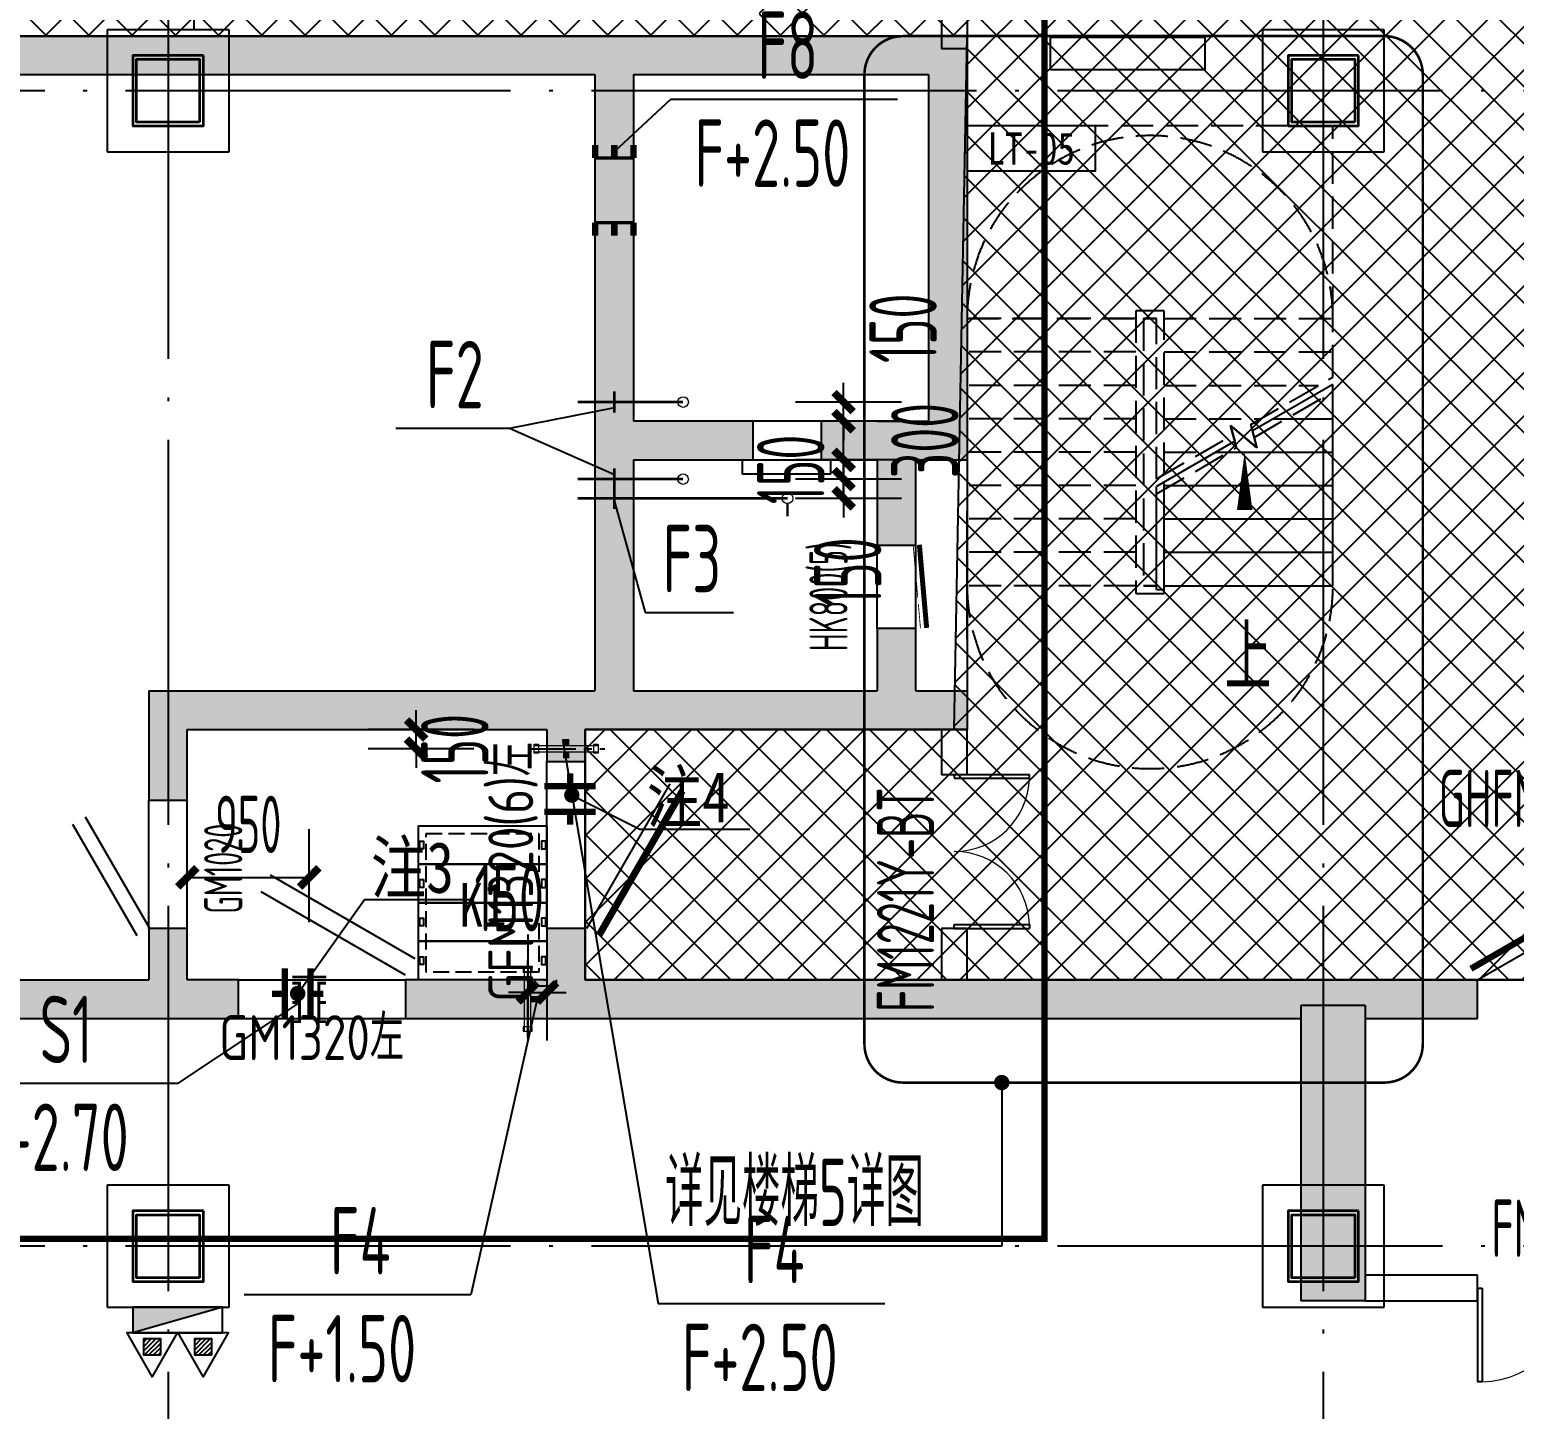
# Model space of a CAD drawing. Extents: x -473190 to 2138458, y -81875 to 2633646.
# Drawn here: x 1038779 to 1050345, y 91673 to 102417 of the extents above; entities that cross this region are included whole.
import ezdxf
from ezdxf.enums import TextEntityAlignment as Align

# ---------------------------------------------------------------- set-up
doc = ezdxf.new("R2010")
doc.units = 0
doc.header["$LTSCALE"] = 1000
for name, pattern in [('__DASH', [0.35, 0.25, -0.1]), ('CENTER2', [1.125, 0.75, -0.125, 0.125, -0.125]), ('CONTINOUS', [0]), ('DASH', [0.35, 0.25, -0.1]), ('DOTE', [2.42, 2, -0.2, 0.02, -0.2])]:
    doc.linetypes.add(name, pattern=pattern)
for name, color, linetype in [('A-COLUMN', 2, 'Continuous'), ('A-DIM_SYMB', 3, 'Continuous'), ('A-EVTR', 3, 'Continuous'), ('A-PUB_HATCH', 8, 'Continuous'), ('A-PUB_TEXT', 7, 'Continuous'), ('A-STAIR', 3, 'Continuous'), ('A-WALL', 2, 'Continuous'), ('CASING', 1, 'Continuous'), ('CASING-TEXT', 1, 'CONTINOUS'), ('DIM_LEAD', 3, 'Continuous'), ('DOOR_FIRE', 4, 'Continuous'), ('DOOR_FIRE_TEXT', 7, 'Continuous'), ('DOTE', 1, 'DOTE'), ('PUB_HATCH', 8, 'Continuous'), ('PUB_TEXT', 7, 'Continuous'), ('RF-JSK', 9, 'Continuous'), ('RF-M', 4, 'Continuous'), ('RF-MBH', 11, 'Continuous'), ('RF-QT', 30, 'Continuous'), ('S-柱', 51, 'Continuous'), ('S-柱-填充', 8, 'Continuous'), ('SRC-03F$0$A-SYMB-NUMB-T', 4, 'Continuous'), ('SRC-03F$0$A-WALL', 7, 'Continuous'), ('STAIR', 2, 'Continuous'), ('TEL_LEAD', 3, 'Continuous'), ('TEL_TEXT', 7, 'Continuous'), ('TH_TEXT', 7, 'Continuous'), ('W-EQUIP_消火栓', 7, 'Continuous'), ('W-EQUIP_灭火器', 7, 'Continuous'), ('WINDOW', 4, 'Continuous'), ('人防电气套管', 6, 'Continuous'), ('人防通风设备', 240, 'Continuous'), ('图层1', 7, 'Continuous'), ('水套管', 1, 'Continuous'), ('索引线', 252, 'Continuous'), ('设备轴线', 8, 'Continuous')]:
    doc.layers.add(name, color=color, linetype=linetype)
doc.layers.add('人防风管', color=20, linetype='Continuous', lineweight=13)
doc.layers.add('预留穿墙', color=1, linetype='CONTINOUS', lineweight=13)
doc.styles.add('8B2_01', font='simhei.ttf', dxfattribs={"width": 0.8})
doc.styles.add('8B2_02', font='tssdeng.shx', dxfattribs={"width": 0.6, "bigfont": 'TSSDCHN.shx'})
doc.styles.add('_TCH_DIM', font='SIMPLEX', dxfattribs={"bigfont": 'GBCBIG'})
doc.styles.add('_TCH_DIM_T3', font='tssdeng.shx', dxfattribs={"width": 0.564706, "bigfont": '@@@tssdchn.shx'})
doc.styles.add('_TCH_WINDOW', font='tssdeng.shx', dxfattribs={"width": 0.8, "height": 3.5, "bigfont": 'tssdchn.shx'})
doc.styles.add('SRC-03F$0$ECADI-TXT', font='simplex.shx', dxfattribs={"bigfont": 'hztxt.shx'})
doc.styles.add('TYDG_01', font='', dxfattribs={"width": 0.8})
doc.styles.add('TYDG_02', font='TSSDENG', dxfattribs={"width": 0.8, "bigfont": 'TSSDCHN'})
doc.styles.add('宋体', font='', dxfattribs={"width": 0.8})
doc.styles.get('TYDG_01').set_extended_font_data('SimSun')
doc.styles.get('宋体').set_extended_font_data('SimSun')
doc.dimstyles.new('_TCH_ARCH&&150', dxfattribs={"dimtxt": 525, "dimasz": 150, "dimexe": 375, "dimexo": 450, "dimgap": 150, "dimtad": 1, "dimdec": 0, "dimzin": 0, "dimdsep": 46, "dimtxsty": '_TCH_DIM_T3', "dimblk": 'ARCHTICK', "dimcen": 0.09, "dimclrt": 7, "dimazin": 2, "dimtfac": 1, "dimtdec": 0, "dimtix": 1, "dimtmove": 2, "dimatfit": 3, "dimfxl": 0, "dimtolj": 1, "dimtzin": 0, "dimarcsym": 0})
doc.dimstyles.new('_TWT_ARCH&&150', dxfattribs={"dimtxt": 446.25, "dimasz": 150, "dimexe": 375, "dimexo": 450, "dimgap": 189.375, "dimtad": 1, "dimdec": 0, "dimzin": 0, "dimdsep": 46, "dimtxsty": '_TCH_DIM_T3', "dimblk": 'ARCHTICK', "dimcen": 0.09, "dimclrt": 7, "dimazin": 2, "dimtfac": 1, "dimtdec": 0, "dimtix": 1, "dimtmove": 2, "dimatfit": 3, "dimfxl": 0, "dimtolj": 1, "dimtzin": 0, "dimarcsym": 0})

# ---------------------------------------------------------------- blocks, each defined once
blk = doc.blocks.new('A$C7EFF042E')
at = {"layer": 'A-COLUMN', "color": 6}
for p, q in [((9725, -44775), (8775, -44775)), ((8775, -44775), (8775, -45725)), ((9725, -45725), (9725, -44775)), ((18725, -44775), (17775, -44775)), ((17775, -44775), (17775, -45725)), ((18725, -45725), (18725, -44775)), ((8775, -45725), (9725, -45725)), ((17775, -45725), (18725, -45725)), ((9725, -53775), (8775, -53775)), ((8775, -53775), (8775, -54725)), ((9725, -54725), (9725, -53775)), ((18725, -53775), (17775, -53775)), ((17775, -53775), (17775, -54725)), ((18725, -54725), (18725, -53775)), ((8775, -54725), (9725, -54725)), ((17775, -54725), (18725, -54725))]:
    blk.add_line(p, q, dxfattribs=at)
at = {"layer": 'S-柱', "color": 6, "lineweight": 35}
for points in [[(9525, -44975), (8975, -44975), (8975, -45525), (9525, -45525)], [(9525, -44975), (8975, -44975), (8975, -45525), (9525, -45525)], [(18525, -44975), (17975, -44975), (17975, -45525), (18525, -45525)], [(18525, -44975), (17975, -44975), (17975, -45525), (18525, -45525)], [(9525, -53975), (8975, -53975), (8975, -54525), (9525, -54525)], [(9525, -53975), (8975, -53975), (8975, -54525), (9525, -54525)], [(18525, -53975), (17975, -53975), (17975, -54525), (18525, -54525)], [(18525, -53975), (17975, -53975), (17975, -54525), (18525, -54525)]]:
    blk.add_lwpolyline(points, close=True, dxfattribs=at)
at = {"layer": 'S-柱-填充', "color": 6, "lineweight": 35}
for points in [[(9495, -45495), (9005, -45495), (9005, -45005), (9495, -45005)], [(18495, -45495), (18005, -45495), (18005, -45005), (18495, -45005)], [(9495, -54495), (9005, -54495), (9005, -54005), (9495, -54005)], [(18495, -54495), (18005, -54495), (18005, -54005), (18495, -54005)]]:
    blk.add_lwpolyline(points, close=True, dxfattribs=at)
blk = doc.blocks.new('SRC-03F$0$ECADI-TAG-CODE')
at = {"layer": 'SRC-03F$0$A-SYMB-NUMB-T', "color": 1}
blk.add_lwpolyline([(3.41, 8.1), (13.41, 8.1), (13.41, 4.6), (3.41, 4.6)], close=True, dxfattribs=at)
at = {"layer": 'SRC-03F$0$A-SYMB-NUMB-T', "style": 'SRC-03F$0$ECADI-TXT', "width": 0.7}
blk.add_attdef('CODE', text='', height=2.5, dxfattribs=at).set_placement((8.41, 6.35), align=Align.MIDDLE_CENTER)
blk = doc.blocks.new('$TwtSys$00000434')
for p, q in [((-0.5, 0.5), (-0.5, -0.5)), ((-0.5, -0.5), (0.5, 0.5)), ((0.5, 0.5), (-0.5, 0.5)), ((0.5, -0.5), (0.5, 0.5)), ((-0.5, -0.5), (0.5, -0.5))]:
    blk.add_line(p, q)
blk.add_solid([(0.5, -0.5), (0.5, 0.5), (-0.5, -0.5)])
blk = doc.blocks.new('$TwtSys$00000546')
h = blk.add_hatch()
h.set_pattern_fill('ANSI31', color=256, scale=200, style=0)
h.set_pattern_definition([(45, (-38543.802, -6670.83), (-17.67767, 17.67767), [])])
h.paths.add_polyline_path([(-65, 174), (65, 174), (65, 44), (-65, 44)])
for points in [[(0, 344), (-198, 0), (198, 0)], [(-65, 174), (65, 174), (65, 44), (-65, 44)]]:
    blk.add_lwpolyline(points, close=True)
blk = doc.blocks.new('RFJSK1')
at = {"layer": 'RF-JSK'}
for p, q in [((220418, 104411), (220418, 104351)), ((221398, 104411), (221398, 104351)), ((220418, 104111), (220418, 104051)), ((221398, 104111), (221398, 104051)), ((220418, 103811), (220418, 103751)), ((221398, 103811), (221398, 103751)), ((220418, 103511), (220418, 103451)), ((221398, 103511), (221398, 103451))]:
    blk.add_line(p, q, dxfattribs=at)
for points in [[(220408, 104531), (221408, 104531), (221408, 103331), (220408, 103331), (220408, 104531)], [(220408, 104411), (220408, 104531), (221408, 104531), (221408, 104411)], [(220408, 104411), (220448, 104411), (220448, 104351), (220408, 104351)], [(221408, 104351), (221408, 104231), (220408, 104231), (220408, 104351)], [(221408, 104411), (221368, 104411), (221368, 104351), (221408, 104351)], [(220408, 104111), (220408, 104231), (221408, 104231), (221408, 104111)], [(220408, 104111), (220448, 104111), (220448, 104051), (220408, 104051)], [(221408, 104111), (221368, 104111), (221368, 104051), (221408, 104051)], [(221408, 104051), (221408, 103931), (220408, 103931), (220408, 104051)], [(220408, 103811), (220408, 103931), (221408, 103931), (221408, 103811)], [(220408, 103811), (220448, 103811), (220448, 103751), (220408, 103751)], [(221408, 103751), (221408, 103631), (220408, 103631), (220408, 103751)], [(221408, 103811), (221368, 103811), (221368, 103751), (221408, 103751)], [(220408, 103511), (220408, 103631), (221408, 103631), (221408, 103511)], [(220408, 103511), (220448, 103511), (220448, 103451), (220408, 103451)], [(221408, 103451), (221408, 103331), (220408, 103331), (220408, 103451)], [(221408, 103511), (221368, 103511), (221368, 103451), (221408, 103451)]]:
    blk.add_lwpolyline(points, dxfattribs=at)
at = {"layer": 'RF-JSK', "linetype": '__DASH', "ltscale": 0.5}
blk.add_lwpolyline([(220468, 104471), (221348, 104471), (221348, 103391), (220468, 103391)], close=True, dxfattribs=at)
at = {"layer": 'RF-JSK', "color": 110, "style": 'TYDG_01', "width": 0.8}
blk.add_text('K1', height=339.9, dxfattribs=at).set_placement((220727, 103744))
blk = doc.blocks.new('$DorLib2D$00000249')
at = {"color": 0}
for points, const_width in [([(-0.504, 0.274), (0.492, 0.361)], 0.06), ([(-0.5, 0.2), (-0.254, 0.221)], 0.01), ([(-0.156, 0.23), (0.13, 0.255)], 0.01), ([(0.207, 0.262), (0.496, 0.287)], 0.01)]:
    blk.add_lwpolyline(points, dxfattribs=dict(at, const_width=const_width))
blk = doc.blocks.new('$DorLib2D$00000002')
for p, q in [((-0.5, 0), (-0.5, 0.4875)), ((-0.475, 0.4875), (-0.5, 0.4875)), ((-0.475, 0), (-0.475, 0.4875)), ((0.475, 0), (0.475, 0.4875)), ((0.475, 0.4875), (0.5, 0.4875)), ((0.5, 0), (0.5, 0.4875)), ((-0.5, 0), (-0.475, 0)), ((0.5, 0), (0.475, 0))]:
    blk.add_line(p, q)
at = {"lineweight": 13}
for centre, start, end in [((-0.4875, 0), 0, 88.53072), ((0.4875, 0), 91.46928, 180)]:
    blk.add_arc(centre, 0.4875, start, end, dxfattribs=at)
blk = doc.blocks.new('$DorLib2D$00000193')
at = {"color": 0}
blk.add_line((-0.5, 0.1), (0.366, 0.6), dxfattribs=at)
at = {"color": 0, "const_width": 0.0333}
blk.add_lwpolyline([(-0.5333, 0.1577), (0.3327, 0.6577)], dxfattribs=at)
blk = doc.blocks.new('$DorLib2D$00000180')
at = {"color": 0}
for p, q in [((-0.5571, 0.2418), (0.3089, 0.7418)), ((-0.5, 0.1429), (0.366, 0.6429))]:
    blk.add_line(p, q, dxfattribs=at)
blk = doc.blocks.new('$DorLib2D$00000192')
at = {"color": 0}
blk.add_line((-0.5, 0.125), (0.366, 0.625), dxfattribs=at)
at = {"color": 0, "const_width": 0.0417}
blk.add_lwpolyline([(-0.5417, 0.1972), (0.3244, 0.6972)], dxfattribs=at)
blk = doc.blocks.new('afasgasg')
at = {"layer": 'A-PUB_HATCH'}
for points in [[(451748.2, -713535.2), (451898.2, -713635.2), (459073.2, -713635.2), (459239.8, -713535.2), (459273.2, -713335.2), (451748.2, -713335.2)], [(459239.8, -713535.2), (459373.2, -713635.2), (461673.2, -713635.2), (461973.2, -713335.2), (459273.2, -713335.2)], [(461973.2, -713335.2), (461673.2, -713635.2), (461673.2, -716335.2), (461973.2, -716635.2)], [(459239.8, -713535.2), (459073.2, -713635.2), (459073.2, -716435.2), (459273.2, -716468.6), (459373.2, -716335.2), (459373.2, -713635.2)], [(459373.2, -716635.2), (460307.3, -716635.2), (460307.3, -716335.2), (459373.2, -716335.2), (459273.2, -716468.6)], [(461273.2, -716335.2), (460837.3, -716335.2), (460837.3, -716635.2), (461273.2, -716635.2), (461373.2, -716535.2)], [(461373.2, -716535.2), (461573.2, -716635.2), (461973.2, -716635.2), (461673.2, -716335.2), (461273.2, -716335.2)], [(459273.2, -716468.6), (459073.2, -716435.2), (459073.2, -718435.2), (459239.8, -718535.2), (459373.2, -718435.2), (459373.2, -716635.2)], [(455598.2, -718435.2), (455898.2, -718735.2), (458698.2, -718735.2), (458848.2, -718635.2), (458848.2, -718435.2)], [(458848.2, -718635.2), (458998.2, -718735.2), (459273.2, -718735.2), (459239.8, -718535.2), (459073.2, -718435.2), (458848.2, -718435.2)], [(459239.8, -718535.2), (459273.2, -718735.2), (461273.2, -718735.2), (461373.2, -718535.2), (461273.2, -718435.2), (459373.2, -718435.2)], [(461373.2, -718535.2), (461273.2, -718735.2), (461973.2, -718735.2), (461973.2, -718435.2), (461573.2, -718435.2)], [(451898.2, -720685.2), (451598.2, -720985.2), (455748.2, -720985.2), (455748.2, -720785.2), (455598.2, -720685.2)], [(455748.2, -720985.2), (456298.2, -720985.2), (456298.2, -720685.2), (455898.2, -720685.2), (455748.2, -720785.2)], [(458673.2, -720685.2), (457598.2, -720685.2), (457598.2, -720985.2), (458673.2, -720985.2)], [(458673.2, -720685.2), (458673.2, -720985.2), (458848.2, -720985.2), (458848.2, -720785.2), (458698.2, -720685.2)], [(458848.2, -720785.2), (458848.2, -720985.2), (461873.2, -720985.2), (461873.2, -720685.2), (458998.2, -720685.2)], [(461873.2, -720685.2), (461873.2, -720985.2), (464573.2, -720985.2), (464873.2, -720885.2), (464973.2, -720685.2)], [(465073.2, -720985.2), (465948.2, -720985.2), (465948.2, -720685.2), (464973.2, -720685.2), (464873.2, -720885.2)]]:
    blk.add_hatch(color=256, dxfattribs=at).paths.add_polyline_path(points)
at = {"layer": 'PUB_HATCH'}
for points in [[(461273.2, -716635.2), (461273.2, -717299.4), (461573.2, -717299.4), (461573.2, -716635.2), (461373.2, -716535.2)], [(461573.2, -718435.2), (461573.2, -717949.4), (461273.2, -717949.4), (461273.2, -718435.2), (461373.2, -718535.2)], [(455598.2, -718435.2), (455598.2, -719285.2), (455898.2, -719285.2), (455898.2, -718735.2)], [(458698.2, -718735.2), (458698.2, -718985.2), (458998.2, -718985.2), (458998.2, -718735.2), (458848.2, -718635.2)], [(455898.2, -720685.2), (455898.2, -720285.2), (455598.2, -720285.2), (455598.2, -720685.2), (455748.2, -720785.2)], [(458998.2, -720685.2), (458998.2, -720285.2), (458698.2, -720285.2), (458698.2, -720685.2), (458848.2, -720785.2)], [(464873.2, -720885.2), (464573.2, -720985.2), (464573.2, -723185.2), (465073.2, -723185.2), (465073.2, -720985.2)]]:
    blk.add_hatch(color=256, dxfattribs=at).paths.add_polyline_path(points)
at = {"layer": 'A-WALL'}
for p, q in [((461773.2, -718735.2), (461773.2, -719085.2)), ((461973.2, -719085.2), (461973.2, -718735.2)), ((461773.2, -719085.2), (461973.2, -719085.2)), ((461973.2, -720285.2), (461773.2, -720285.2)), ((461773.2, -720285.2), (461773.2, -720685.2)), ((461973.2, -720685.2), (461973.2, -720285.2)), ((458573.2, -720735.2), (458573.2, -720685.2)), ((458773.2, -720735.2), (458573.2, -720735.2)), ((458773.2, -720735.2), (458773.2, -720685.2)), ((465948.2, -722985.2), (465073.2, -722985.2)), ((465948.2, -723185.2), (465948.2, -722985.2)), ((465073.2, -723185.2), (465948.2, -723185.2))]:
    blk.add_line(p, q, dxfattribs=at)
at = {"layer": 'RF-M'}
for p, q in [((461273.2, -717949.4, 650), (461273.2, -717299.4, 650)), ((461573.2, -717949.4, 650), (461573.2, -717299.4, 650)), ((458698.2, -720285.2), (458698.2, -718985.2)), ((458998.2, -720285.2), (458998.2, -718985.2)), ((455598.2, -720285.2), (455598.2, -719285.2)), ((455898.2, -720285.2), (455898.2, -719285.2)), ((456298.2, -720685.2), (457598.2, -720685.2)), ((456298.2, -720985.2), (457598.2, -720985.2))]:
    blk.add_line(p, q, dxfattribs=at)
blk.add_lwpolyline([(461973.2, -718035.2), (461973.2, -717035.2)], dxfattribs=at)
at = {"layer": 'RF-QT'}
for p, q in [((451748.2, -713335.2), (459273.2, -713335.2)), ((459273.2, -713335.2), (461973.2, -713335.2)), ((461973.2, -713335.2), (461973.2, -716635.2)), ((451898.2, -713635.2), (459073.2, -713635.2)), ((459073.2, -713635.2), (459073.2, -716435.2)), ((459373.2, -713635.2), (461673.2, -713635.2)), ((459373.2, -713635.2), (459373.2, -716335.2)), ((461673.2, -713635.2), (461673.2, -716335.2)), ((460307.3, -716335.2), (459373.2, -716335.2)), ((460307.3, -716635.2), (460307.3, -716335.2)), ((461273.2, -716335.2), (460837.3, -716335.2)), ((460837.3, -716335.2), (460837.3, -716635.2)), ((461273.2, -716335.2), (461673.2, -716335.2)), ((459073.2, -716435.2), (459073.2, -718435.2)), ((459373.2, -716635.2), (460307.3, -716635.2)), ((459373.2, -716635.2), (459373.2, -718435.2)), ((460837.3, -716635.2), (461273.2, -716635.2)), ((461273.2, -716635.2), (461273.2, -717299.4)), ((461573.2, -717299.4), (461573.2, -716635.2)), ((461573.2, -716635.2), (461973.2, -716635.2)), ((461273.2, -717299.4), (461573.2, -717299.4)), ((461573.2, -717949.4), (461273.2, -717949.4)), ((461273.2, -717949.4), (461273.2, -718435.2)), ((461573.2, -718435.2), (461573.2, -717949.4)), ((455598.2, -718435.2), (455598.2, -719285.2)), ((455598.2, -718435.2), (458848.2, -718435.2)), ((458848.2, -718435.2), (459073.2, -718435.2)), ((459373.2, -718435.2), (461273.2, -718435.2)), ((461573.2, -718435.2), (461973.2, -718435.2)), ((461973.2, -718435.2), (461973.2, -718735.2)), ((455898.2, -719285.2), (455898.2, -718735.2)), ((455898.2, -718735.2), (458698.2, -718735.2)), ((458698.2, -718735.2), (458698.2, -718985.2)), ((458998.2, -718985.2), (458998.2, -718735.2)), ((458998.2, -718735.2), (459273.2, -718735.2)), ((459273.2, -718735.2), (461273.2, -718735.2)), ((461273.2, -718735.2), (461973.2, -718735.2)), ((458698.2, -718985.2), (458998.2, -718985.2)), ((455598.2, -719285.2), (455898.2, -719285.2)), ((455898.2, -720285.2), (455598.2, -720285.2)), ((455598.2, -720285.2), (455598.2, -720685.2)), ((455898.2, -720685.2), (455898.2, -720285.2)), ((458998.2, -720285.2), (458698.2, -720285.2)), ((458698.2, -720285.2), (458698.2, -720685.2)), ((458998.2, -720685.2), (458998.2, -720285.2)), ((451898.2, -720685.2), (455598.2, -720685.2)), ((456298.2, -720685.2), (455898.2, -720685.2)), ((456298.2, -720985.2), (456298.2, -720685.2)), ((458673.2, -720685.2), (457598.2, -720685.2)), ((457598.2, -720685.2), (457598.2, -720985.2)), ((458673.2, -720685.2), (458698.2, -720685.2)), ((458998.2, -720685.2), (461873.2, -720685.2)), ((461873.2, -720685.2), (464973.2, -720685.2)), ((465948.2, -720685.2), (464973.2, -720685.2)), ((465948.2, -720985.2), (465948.2, -720685.2)), ((451598.2, -720985.2), (455748.2, -720985.2)), ((455748.2, -720985.2), (456298.2, -720985.2)), ((457598.2, -720985.2), (458673.2, -720985.2)), ((458673.2, -720985.2), (458848.2, -720985.2)), ((458848.2, -720985.2), (461873.2, -720985.2)), ((461873.2, -720985.2), (464573.2, -720985.2)), ((464573.2, -720985.2), (464573.2, -723185.2)), ((465073.2, -720985.2), (465948.2, -720985.2)), ((465073.2, -720985.2), (465073.2, -723185.2)), ((465073.2, -723185.2), (464573.2, -723185.2))]:
    blk.add_line(p, q, dxfattribs=at)
at = {"layer": 'WINDOW', "color": 0}
for p, q in [((460837.3, -716335.2), (460307.3, -716335.2)), ((460307.3, -716635.2), (460837.3, -716635.2))]:
    blk.add_line(p, q, dxfattribs=at)
at = {"layer": 'WINDOW'}
blk.add_lwpolyline([(460222.7, -716635.2), (460908.3, -716635.2), (460908.3, -716745.6), (460222.7, -716745.6)], close=True, dxfattribs=at)
at = {"layer": 'DOOR_FIRE'}
ref = blk.add_blockref('$DorLib2D$00000002', (461873.2, -719685.2), dxfattribs=dict(at, xscale=-1200, yscale=-1200, zscale=200, rotation=90))
ref.add_attrib('A', 'FM1221Y-BT', (461716.4, -720935.4), dxfattribs={"layer": 'DOOR_FIRE_TEXT', "height": 446.25, "rotation": 90, "style": '_TCH_WINDOW', "width": 0.564706})
ref = blk.add_blockref('$DorLib2D$00000002', (466698.2, -723085.2), dxfattribs=dict(at, xscale=-1500, yscale=-1500, zscale=200))
ref.add_attrib('A', 'FM1521J', (466058.5, -722842.8), dxfattribs={"layer": 'DOOR_FIRE_TEXT', "height": 446.25, "style": '_TCH_WINDOW', "width": 0.564706})
at = {"layer": 'RF-JSK', "linetype": 'ByBlock'}
blk.add_blockref('RFJSK1', (237290, -824015.8), dxfattribs=at)
at = {"layer": 'RF-M'}
ref = blk.add_blockref('$DorLib2D$00000249', (461423.2, -717624.4), dxfattribs=dict(at, xscale=-650, yscale=-650, zscale=300, rotation=90))
ref.add_attrib('A', 'HK800(5)', (461042, -718125.2), dxfattribs={"layer": 'RF-MBH', "height": 297.5, "rotation": 90, "style": '_TCH_WINDOW', "width": 0.564706})
at = {"layer": 'RF-M', "lineweight": 15}
ref = blk.add_blockref('$DorLib2D$00000192', (458848.2, -719635.2), dxfattribs=dict(at, xscale=1300, yscale=-1300, zscale=300, rotation=90))
ref.add_attrib('A', 'GFM1320(6)左', (458593.3, -720857.3), dxfattribs={"layer": 'RF-MBH', "lineweight": 15, "height": 350, "rotation": 90, "style": '_TCH_WINDOW', "width": 0.8})
at = {"layer": 'RF-M', "linetype": '__DASH'}
ref = blk.add_blockref('$DorLib2D$00000193', (466698.2, -720835.2), dxfattribs=dict(at, xscale=1500, yscale=1500, zscale=300))
ref.add_attrib('A', 'GHFM1520(6)', (465646.6, -719495.7), dxfattribs={"layer": 'RF-MBH', "linetype": '__DASH', "height": 446.25, "style": '_TCH_WINDOW', "width": 0.564706})
at = {"layer": 'RF-M', "lineweight": 15}
ref = blk.add_blockref('$DorLib2D$00000180', (455748.2, -719785.2), dxfattribs=dict(at, xscale=1000, yscale=1000, zscale=300, rotation=90))
ref.add_attrib('A', 'GM1020', (456326.8, -720169.7), dxfattribs={"layer": 'RF-MBH', "lineweight": 15, "height": 297.5, "rotation": 90, "style": '_TCH_WINDOW', "width": 0.564706})
ref = blk.add_blockref('$DorLib2D$00000180', (456948.2, -720835.2), dxfattribs=dict(at, xscale=-1300, yscale=1300, zscale=300))
ref.add_attrib('A', 'GM1320左', (456146.1, -721310.2), dxfattribs={"layer": 'RF-MBH', "lineweight": 15, "height": 350, "style": '_TCH_WINDOW', "width": 0.8})
blk = doc.blocks.new('TG11')
at = {"layer": '人防电气套管', "const_width": 50}
for points in [[(350, 100), (-50, 100)], [(150, 200), (150, 100)], [(350, -100), (-50, -100)], [(150, -100), (150, -200)]]:
    blk.add_lwpolyline(points, dxfattribs=at)
at = {"layer": '人防电气套管'}
blk.add_circle((150, 0), 0.00936, dxfattribs=at)
blk = doc.blocks.new('A$C1A97502D')
at = {"layer": 'TEL_LEAD'}
for p, q in [((-78455, -68487), (-77925, -68751)), ((-77925, -68751), (-77068, -68751)), ((-80590, -70031), (-80069, -69299)), ((-80069, -69299), (-79230, -69299))]:
    blk.add_line(p, q, dxfattribs=at)
at = {"layer": 'TEL_LEAD', "const_width": 60}
for points in [[(-78481, -68473, 1), (-78428, -68500, 1)], [(-80608, -70056, 1), (-80573, -70007, 1)]]:
    blk.add_lwpolyline(points, format="xyb", close=True, dxfattribs=at)
at = {"layer": '人防电气套管'}
blk.add_blockref('TG11', (-78618, -68516), dxfattribs=at)
at = {"layer": '人防电气套管', "rotation": 90}
blk.add_blockref('TG11', (-80591, -70184), dxfattribs=at)
at = {"layer": 'TEL_TEXT', "style": '宋体', "width": 0.8}
for s, p in [('注4', (-77872, -68699)), ('注3', (-80021, -69247))]:
    blk.add_text(s, height=396.5, dxfattribs=at).set_placement(p)
blk = doc.blocks.new('ADFASDF')
h = blk.add_hatch()
h.set_pattern_fill('ANSI37', color=8, scale=150)
h.set_pattern_definition([(45, (0, 0), (-168.3798, 168.3798), []), (135, (0, 0), (-168.3798, -168.3798), [])])
h.paths.add_polyline_path([(521397, 239186), (521397, 224886), (539697, 224886), (539697, 169261), (524947, 169261), (524947, 171211), (527822, 171211), (527922, 176611), (501318, 176611), (501125, 109884), (530547, 109887), (530547, 107449), (538188, 100503), (536147, 98236), (540086, 94690), (517812, 69953), (517812, 59790), (482108, 20136), (405247, 20136), (405247, 26086), (391997, 40436), (391997, 64736), (399997, 64738), (399997, 239186), (409022, 239186)])
blk.add_lwpolyline([(539697, 224886), (539697, 169261), (524947, 169261), (524947, 171211), (527822, 171211), (527922, 176611), (501318, 176611), (501125, 109884), (530547, 109887), (530547, 107449), (538188, 100503), (536147, 98236), (540086, 94690), (517812, 69953), (517812, 59790), (482108, 20136), (405247, 20136), (405247, 26086), (391997, 40436), (391997, 64736), (399997, 64738), (399997, 239186)])
blk = doc.blocks.new('_ArchTick')
at = {"color": 0, "linetype": 'ByBlock', "const_width": 0.4}
blk.add_lwpolyline([(-0.5, -0.5), (0.5, 0.5)], dxfattribs=at)
blk = doc.blocks.new('*D5863')
at = {"layer": 'Defpoints', "color": 0, "transparency": 16777216}
for p in [(-78900, -63825), (-79850, -64625), (-78900, -64625)]:
    blk.add_point(p, dxfattribs=at)
at = {"layer": '水套管', "color": 0, "lineweight": -2, "transparency": 16777216}
for p, q in [((-79850, -64175), (-79850, -63450)), ((-78900, -64175), (-78900, -63450)), ((-79850, -63825), (-78900, -63825))]:
    blk.add_line(p, q, dxfattribs=at)
at = {"layer": '水套管', "color": 0, "lineweight": -2, "transparency": 16777216, "xscale": 150, "yscale": 150, "zscale": 150}
for p, rotation in [((-79850, -63825), 179.9998318428104), ((-78900, -63825), 359.9998318428104)]:
    blk.add_blockref('_ArchTick', p, dxfattribs=dict(at, rotation=rotation))
at = {"layer": '水套管', "color": 7, "transparency": 16777216, "insert": (-79375, -63412), "char_height": 446.2, "attachment_point": 5, "rotation": 359.9998, "style": '_TCH_DIM_T3'}
blk.add_mtext('\\A1;950', dxfattribs=at)
blk = doc.blocks.new('$VALVE$00000549')
at = {"const_width": 30}
for points in [[(-290, -176), (-290, 176)], [(40, 101), (-210, 101), (-210, 176)], [(40, 101), (40, 176)], [(40, 101), (290, 101), (290, 176)], [(-210, -174), (-210, -99), (40, -99)], [(40, -174), (40, -99)], [(290, -174), (290, -99), (40, -99)]]:
    blk.add_lwpolyline(points, dxfattribs=at)
blk = doc.blocks.new('A$C288438C9')
at = {"layer": '人防通风设备', "const_width": 50}
for points in [[(50, 300), (0, 300)], [(100, 300), (150, 300)]]:
    blk.add_lwpolyline(points, dxfattribs=at)
at = {"layer": '人防风管'}
for p, q in [((50, 50), (50, 550)), ((100, 50), (100, 550))]:
    blk.add_line(p, q, dxfattribs=at)
for points in [[(40, 515), (110, 515), (110, 550), (40, 550)], [(40, 50), (110, 50), (110, 85), (40, 85)]]:
    blk.add_lwpolyline(points, close=True, dxfattribs=at)
at = {"layer": '设备轴线', "linetype": 'CENTER2', "ltscale": 0.5}
blk.add_line((75, 0), (75, 600), dxfattribs=at)
blk = doc.blocks.new('*D5886')
at = {"layer": 'CASING-TEXT', "color": 0, "lineweight": -2, "transparency": 16777216}
for p, q in [((-74739, -60725), (-74739, -60575)), ((-74289, -60725), (-75114, -60725)), ((-74739, -60875), (-74739, -60725)), ((-74289, -60875), (-75114, -60875)), ((-74739, -60875), (-74739, -61025))]:
    blk.add_line(p, q, dxfattribs=at)
at = {"layer": 'Defpoints', "color": 0, "transparency": 16777216}
for p in [(-74739, -60725), (-73839, -60725), (-73839, -60875)]:
    blk.add_point(p, dxfattribs=at)
at = {"layer": 'CASING-TEXT', "color": 0, "lineweight": -2, "transparency": 16777216, "xscale": 150, "yscale": 150, "zscale": 150}
for p, rotation in [((-74739, -60725), 270), ((-74739, -60875), 90)]:
    blk.add_blockref('_ArchTick', p, dxfattribs=dict(at, rotation=rotation))
at = {"layer": 'CASING-TEXT', "color": 7, "transparency": 16777216, "insert": (-74707, -61450), "char_height": 525, "attachment_point": 5, "rotation": 90, "style": '_TCH_DIM_T3'}
blk.add_mtext('\\A1;150', dxfattribs=at)
blk = doc.blocks.new('*D5887')
at = {"layer": 'CASING-TEXT', "color": 0, "lineweight": -2, "transparency": 16777216}
for p, q in [((-74739, -60575), (-74739, -60425)), ((-74289, -60575), (-75114, -60575)), ((-74739, -60725), (-74739, -60575)), ((-74289, -60725), (-75114, -60725)), ((-74739, -60725), (-74739, -60875))]:
    blk.add_line(p, q, dxfattribs=at)
at = {"layer": 'Defpoints', "color": 0, "transparency": 16777216}
for p in [(-74739, -60575), (-73839, -60575), (-73839, -60725)]:
    blk.add_point(p, dxfattribs=at)
at = {"layer": 'CASING-TEXT', "color": 0, "lineweight": -2, "transparency": 16777216, "xscale": 150, "yscale": 150, "zscale": 150}
for p, rotation in [((-74739, -60575), 270), ((-74739, -60725), 90)]:
    blk.add_blockref('_ArchTick', p, dxfattribs=dict(at, rotation=rotation))
at = {"layer": 'CASING-TEXT', "color": 7, "transparency": 16777216, "insert": (-75151, -60650), "char_height": 525, "attachment_point": 5, "rotation": 90, "style": '_TCH_DIM_T3'}
blk.add_mtext('\\A1;150', dxfattribs=at)
blk = doc.blocks.new('*D5888')
at = {"layer": 'CASING-TEXT', "color": 0, "lineweight": -2, "transparency": 16777216}
for p, q in [((-74739, -60275), (-74739, -60125)), ((-74289, -60275), (-75114, -60275)), ((-74739, -60575), (-74739, -60275)), ((-74289, -60575), (-75114, -60575)), ((-74739, -60575), (-74739, -60725))]:
    blk.add_line(p, q, dxfattribs=at)
at = {"layer": 'Defpoints', "color": 0, "transparency": 16777216}
for p in [(-74739, -60275), (-73839, -60275), (-73839, -60575)]:
    blk.add_point(p, dxfattribs=at)
at = {"layer": 'CASING-TEXT', "color": 0, "lineweight": -2, "transparency": 16777216, "xscale": 150, "yscale": 150, "zscale": 150}
for p, rotation in [((-74739, -60275), 270), ((-74739, -60575), 90)]:
    blk.add_blockref('_ArchTick', p, dxfattribs=dict(at, rotation=rotation))
at = {"layer": 'CASING-TEXT', "color": 7, "transparency": 16777216, "insert": (-74106, -60425), "char_height": 525, "attachment_point": 5, "rotation": 90, "style": '_TCH_DIM_T3'}
blk.add_mtext('\\A1;300', dxfattribs=at)
blk = doc.blocks.new('*D5889')
at = {"layer": 'CASING-TEXT', "color": 0, "lineweight": -2, "transparency": 16777216}
for p, q in [((-74739, -60125), (-74739, -59975)), ((-74289, -60125), (-75114, -60125)), ((-74739, -60275), (-74739, -60125)), ((-74289, -60275), (-75114, -60275)), ((-74739, -60275), (-74739, -60425))]:
    blk.add_line(p, q, dxfattribs=at)
at = {"layer": 'Defpoints', "color": 0, "transparency": 16777216}
for p in [(-74739, -60125), (-73839, -60125), (-73839, -60275)]:
    blk.add_point(p, dxfattribs=at)
at = {"layer": 'CASING-TEXT', "color": 0, "lineweight": -2, "transparency": 16777216, "xscale": 150, "yscale": 150, "zscale": 150}
for p, rotation in [((-74739, -60125), 270), ((-74739, -60275), 90)]:
    blk.add_blockref('_ArchTick', p, dxfattribs=dict(at, rotation=rotation))
at = {"layer": 'CASING-TEXT', "color": 7, "transparency": 16777216, "insert": (-74276, -59551), "char_height": 525, "attachment_point": 5, "rotation": 90, "style": '_TCH_DIM_T3'}
blk.add_mtext('\\A1;150', dxfattribs=at)
blk = doc.blocks.new('*D5909')
at = {"layer": 'CASING-TEXT', "color": 0, "lineweight": -2, "transparency": 16777216}
for p, q in [((-77200, -64273), (-77200, -65098)), ((-77050, -64273), (-77050, -65098)), ((-77200, -64723), (-77350, -64723)), ((-77200, -64723), (-77050, -64723)), ((-77050, -64723), (-76900, -64723))]:
    blk.add_line(p, q, dxfattribs=at)
at = {"layer": 'Defpoints', "color": 0, "transparency": 16777216}
for p in [(-77200, -63823), (-77050, -63823), (-77050, -64723)]:
    blk.add_point(p, dxfattribs=at)
at = {"layer": 'CASING-TEXT', "color": 0, "lineweight": -2, "transparency": 16777216, "xscale": 150, "yscale": 150, "zscale": 150}
blk.add_blockref('_ArchTick', (-77200, -64723), dxfattribs=at)
at = {"layer": 'CASING-TEXT', "color": 0, "lineweight": -2, "transparency": 16777216, "xscale": 150, "yscale": 150, "zscale": 150, "rotation": 180}
blk.add_blockref('_ArchTick', (-77050, -64723), dxfattribs=at)
at = {"layer": 'CASING-TEXT', "color": 7, "transparency": 16777216, "insert": (-77344, -63985), "char_height": 525, "attachment_point": 5, "style": '_TCH_DIM_T3'}
blk.add_mtext('\\A1;150', dxfattribs=at)
blk = doc.blocks.new('*D5910')
at = {"layer": 'CASING-TEXT', "color": 0, "lineweight": -2, "transparency": 16777216}
for p, q in [((-78069, -62675), (-78069, -62525)), ((-77619, -62675), (-78444, -62675)), ((-78069, -62825), (-78069, -62675)), ((-77619, -62825), (-78444, -62825)), ((-78069, -62825), (-78069, -62975))]:
    blk.add_line(p, q, dxfattribs=at)
at = {"layer": 'Defpoints', "color": 0, "transparency": 16777216}
for p in [(-78069, -62675), (-77169, -62675), (-77169, -62825)]:
    blk.add_point(p, dxfattribs=at)
at = {"layer": 'CASING-TEXT', "color": 0, "lineweight": -2, "transparency": 16777216, "xscale": 150, "yscale": 150, "zscale": 150}
for p, rotation in [((-78069, -62675), 270), ((-78069, -62825), 90)]:
    blk.add_blockref('_ArchTick', p, dxfattribs=dict(at, rotation=rotation))
at = {"layer": 'CASING-TEXT', "color": 7, "transparency": 16777216, "insert": (-77768, -62825), "char_height": 525, "attachment_point": 5, "rotation": 90, "style": '_TCH_DIM_T3'}
blk.add_mtext('\\A1;150', dxfattribs=at)
blk = doc.blocks.new('A$C26D95103')
at = {"layer": '水套管'}
for p, q in [((-78975.8, -64799.2), (-79927, -65429.2)), ((-79927, -65429.2), (-81699.7, -65429.2))]:
    blk.add_line(p, q, dxfattribs=at)
at = {"layer": '水套管', "xscale": -0.6, "yscale": 0.75, "zscale": 0.6, "rotation": 90}
blk.add_blockref('$VALVE$00000549', (-78900, -64775), dxfattribs=at)
at = {"layer": 'TH_TEXT', "style": 'TYDG_02', "width": 0.64}
for s, p in [('S1', (-81000.7, -65271.7)), ('F+2.70', (-81511.2, -66111.7))]:
    blk.add_text(s, height=525, dxfattribs=at).set_placement(p)
at = {"layer": '水套管'}
dim = blk.add_aligned_dim(p1=(-79850, -64625), p2=(-78900, -64625), distance=800, dimstyle='_TWT_ARCH&&150', dxfattribs=at)
dim.commit()
dim.dimension.update_dxf_attribs({"geometry": '*D5863', "text_midpoint": (-79375, -63412.5)})
blk = doc.blocks.new('A$C77B03727')
at = {"layer": 'CASING'}
for points, const_width in [([(-76675, -58225), (-76675, -58122.9)], 50), ([(-76525, -58225), (-76525, -58122.9)], 50), ([(-76375, -58225), (-76375, -58122.9)], 50), ([(-76675, -58225), (-76375, -58225)], 25), ([(-76675, -58727.1), (-76675, -58829.3)], 50), ([(-76675, -58727.1), (-76375, -58727.1)], 25), ([(-76525, -58727.1), (-76525, -58829.3)], 50), ([(-76375, -58727.1), (-76375, -58829.3)], 50)]:
    blk.add_lwpolyline(points, dxfattribs=dict(at, const_width=const_width))
at = {"layer": 'CASING-TEXT'}
for p, q in [((-76525, -58173.9), (-76086.2, -57766.4)), ((-76525, -58173.9), (-76086.2, -57766.4)), ((-76086.2, -57766.4), (-74319.6, -57766.4)), ((-76524.6, -60170.6), (-77342.8, -60331)), ((-76524.6, -60170.6), (-77342.8, -60331)), ((-77342.8, -60331), (-78226.9, -60331)), ((-76525, -60691.9), (-77342.8, -60331)), ((-76524.6, -60903.2), (-76285.5, -61764.9)), ((-76524.6, -60903.2), (-76285.5, -61764.9)), ((-76285.5, -61764.9), (-75598, -61764.9)), ((-76928.6, -62750), (-76184.7, -67145.8)), ((-76928.6, -62750), (-76184.7, -67145.8)), ((-77125, -64775), (-77643.1, -67077.3)), ((-77125, -64775), (-77643.1, -67077.3)), ((-77643.1, -67077.3), (-79409.7, -67077.3)), ((-76184.7, -67145.8), (-74418, -67145.8))]:
    blk.add_line(p, q, dxfattribs=at)
at = {"layer": '预留穿墙', "const_width": 20}
for points in [[(-75989.4, -60125), (-76810.6, -60125)], [(-76525, -60041.6), (-76525, -60208.4)], [(-75989.4, -60725), (-76810.6, -60725)], [(-76525, -60641.6), (-76525, -60808.4)], [(-76525, -60791.6), (-76525, -60958.4)], [(-75175.9, -60875), (-76810.6, -60875)], [(-75175.9, -60916.2), (-75175.9, -61016.2)]]:
    blk.add_lwpolyline(points, dxfattribs=at)
at = {"layer": '预留穿墙'}
for centre in [(-75989.4, -60125), (-75989.4, -60725), (-75175.9, -60875)]:
    blk.add_circle(centre, 41.2, dxfattribs=at)
at = {"layer": '预留穿墙', "lineweight": -3, "xscale": -1, "rotation": 270}
blk.add_blockref('A$C288438C9', (-77200.1, -62900), dxfattribs=at)
at = {"layer": '预留穿墙', "lineweight": -3}
blk.add_blockref('A$C288438C9', (-77275, -65075), dxfattribs=at)
at = {"layer": 'TH_TEXT', "style": 'TYDG_02', "width": 0.64}
for s, p in [('F8', (-75409.7, -57608.9)), ('F+2.50', (-75900.7, -58448.9)), ('F2', (-77991.7, -60173.5)), ('F3', (-76148.5, -61607.4)), ('F4', (-78739.6, -66919.8)), ('F4', (-75514.6, -66988.3)), ('F+1.50', (-79224.2, -67759.8)), ('F+2.50', (-75999.2, -67828.3))]:
    blk.add_text(s, height=525, dxfattribs=at).set_placement(p)
at = {"layer": 'CASING-TEXT'}
for base, p1, p2, angle, picture, middle in [((-74738.8, -60125), (-73838.8, -60275), (-73838.8, -60125), 90, '*D5889', (-74276.3, -59551)), ((-74738.8, -60275), (-73838.8, -60575), (-73838.8, -60275), 90, '*D5888', (-74106.2, -60425)), ((-74738.8, -60725), (-73838.8, -60875), (-73838.8, -60725), 90, '*D5886', (-74706.7, -61449.6)), ((-78069.1, -62675), (-77169.1, -62825), (-77169.1, -62675), 90, '*D5910', (-77768.2, -62825)), ((-77050, -64722.7), (-77200, -63822.7), (-77050, -63822.7), 0, '*D5909', (-77344.2, -63985.2))]:
    dim = blk.add_linear_dim(base=base, p1=p1, p2=p2, angle=angle, dimstyle='_TCH_ARCH&&150', dxfattribs=at)
    dim.commit()
    dim.dimension.update_dxf_attribs({"geometry": picture, "text_midpoint": middle, "dimtype": 161})
dim = blk.add_aligned_dim(p1=(-73838.8, -60725), p2=(-73838.8, -60575), distance=900, dimstyle='_TCH_ARCH&&150', dxfattribs=at)
dim.commit()
dim.dimension.update_dxf_attribs({"geometry": '*D5887', "text_midpoint": (-75151.3, -60650)})

msp = doc.modelspace()

# ---------------------------------------------------------------- linework, layer by layer
msp.add_lwpolyline([(1112156.7, 75580.2), (1058245.2, 20445.9), (1054306.6, 23992.3), (1056358.3, 26249), (1048706.7, 33205.4), (1048706.7, 35640.6), (1047031.7, 35643), (1019281.7, 35643), (1019477.2, 102367.4), (1046081.7, 102367.4), (1046081.7, 96967.4), (1043106.7, 96967.4), (1043106.7, 95017.4), (1057856.7, 95017.4), (1057856.7, 150642.4)])
at = {"layer": 'A-EVTR'}
for p, q in [((1046730.4, 102103.9), (1046730.4, 102358.9)), ((1046730.4, 102358.9), (1047933, 102358.9)), ((1047933, 102358.9), (1047933, 102103.9)), ((1047933, 102103.9), (1046730.4, 102103.9))]:
    msp.add_line(p, q, dxfattribs=at)
at = {"layer": 'DOTE', "color": 16, "linetype": 'DOTE', "ltscale": 1.5}
for p, q in [((1039856.7, 171823.5), (1039856.7, -58315.4)), ((1048856.7, 171823.5), (1048856.7, -58315.4)), ((1158685.6, 101942.4), (1017947.4, 101942.4)), ((1158685.6, 92942.4), (1029856.7, 92942.4))]:
    msp.add_line(p, q, dxfattribs=at)
at = {"layer": 'STAIR', "color": 9, "linetype": 'DASH'}
for centre, start, end in [((1047506.7, 100167.4), 0, 180), ((1047506.7, 98087.4), 180, 0)]:
    msp.add_arc(centre, 1425, start, end, dxfattribs=at)
at = {"layer": '图层1', "color": 6, "linetype": 'DASH', "const_width": 50}
msp.add_lwpolyline([(1035156.2, 104143.6), (1046684.5, 104143.6), (1046684.5, 93000.9), (1035156.2, 93000.9)], close=True, dxfattribs=at)
at = {"layer": '索引线', "linetype": 'DASH', "const_width": 20}
msp.add_lwpolyline([(1049331.7, 94217.4), (1045581.7, 94217.4, -0.4142136), (1045281.7, 94517.4), (1045281.7, 102067.4, -0.4142136), (1045581.7, 102367.4), (1049331.7, 102367.4, -0.4142136), (1049631.7, 102067.4), (1049631.7, 94517.4, -0.4142136)], format="xyb", close=True, dxfattribs=at)

# ---------------------------------------------------------------- block references
for name, p in [('A$C1A97502D', (1121456.7, 164942.4)), ('ADFASDF', (518159.5, -74243.9))]:
    msp.add_blockref(name, p)
at = {"layer": 'RF-QT'}
msp.add_blockref('A$C7EFF042E', (1030606.7, 147192.4), dxfattribs=at)
at = {"layer": 'SRC-03F$0$A-WALL'}
ref = msp.add_blockref('SRC-03F$0$ECADI-TAG-CODE', (1047422.6, 100857.4), dxfattribs=dict(at, xscale=-100, yscale=100, zscale=100))
ref.add_attrib('CODE', 'LT-05', dxfattribs={"layer": 'SRC-03F$0$A-SYMB-NUMB-T', "height": 250, "style": '8B2_01', "width": 0.8}).set_placement((1046581.7, 101492.4), align=Align.MIDDLE_CENTER)
at = {"layer": 'W-EQUIP_消火栓', "xscale": 700, "yscale": 200, "zscale": 700, "rotation": 180}
msp.add_blockref('$TwtSys$00000434', (1039931.3, 92367.4), dxfattribs=at)
at = {"layer": 'W-EQUIP_灭火器', "rotation": 180}
for p in [(1039732.9, 92267.4), (1040129.7, 92267.4)]:
    msp.add_blockref('$TwtSys$00000546', p, dxfattribs=at)
at = {"layer": '索引线'}
msp.add_blockref('afasgasg', (584108.5, 815702.6), dxfattribs=at)

# ---------------------------------------------------------------- next in the draw order: block references
msp.add_blockref('A$C26D95103', (1119856.7, 159640.6))

# ---------------------------------------------------------------- next in the draw order: hatches: boundary and pattern name
at = {"layer": 'PUB_HATCH'}
msp.add_hatch(color=256, dxfattribs=at).paths.add_polyline_path([(1048681.7, 93417.4), (1049181.7, 93417.4), (1049181.7, 94817.4), (1048681.7, 94817.4)])

# ---------------------------------------------------------------- next in the draw order: linework, layer by layer
at = {"layer": 'A-COLUMN'}
for p, q in [((1040331.7, 102417.4), (1039381.7, 102417.4)), ((1039381.7, 102417.4), (1039381.7, 101467.4)), ((1040331.7, 101467.4), (1040331.7, 102417.4)), ((1049331.7, 102417.4), (1048381.7, 102417.4)), ((1048381.7, 102417.4), (1048381.7, 101467.4)), ((1049331.7, 101467.4), (1049331.7, 102417.4)), ((1039381.7, 101467.4), (1040331.7, 101467.4)), ((1048381.7, 101467.4), (1049331.7, 101467.4)), ((1049331.7, 93417.4), (1048381.7, 93417.4)), ((1048381.7, 93417.4), (1048381.7, 92467.4)), ((1049331.7, 92467.4), (1049331.7, 93417.4)), ((1048381.7, 92467.4), (1049331.7, 92467.4))]:
    msp.add_line(p, q, dxfattribs=at)
at = {"layer": 'A-DIM_SYMB'}
msp.add_lwpolyline([(1048244.2, 97957.4, 0, 0, 0), (1048244.2, 99127.4, 0, 120, 0), (1048244.2, 98677.4, 0, 0, 0)], format="xyseb", dxfattribs=at)
at = {"layer": 'A-STAIR', "color": 252, "linetype": 'DASH'}
for p, q in [((1048931.7, 101667.4), (1046081.7, 101667.4)), ((1046081.7, 101667.4), (1046081.7, 100167.4)), ((1048931.7, 100167.4), (1048931.7, 101667.4)), ((1046081.7, 100167.4), (1046081.7, 98087.4)), ((1047396.7, 100167.4), (1046081.7, 100167.4)), ((1046081.7, 100167.4), (1047396.7, 100167.4)), ((1047616.7, 100227.4), (1047396.7, 100227.4)), ((1047396.7, 100227.4), (1047396.7, 98027.4)), ((1047456.7, 100167.4), (1047456.7, 98087.4)), ((1047556.7, 100167.4), (1047456.7, 100167.4)), ((1047456.7, 100167.4), (1047456.7, 98087.4)), ((1047456.7, 100167.4), (1047556.7, 100167.4)), ((1047556.7, 98918.2), (1047556.7, 100167.4)), ((1047556.7, 98918.2), (1047556.7, 100167.4)), ((1047616.7, 98952.8), (1047616.7, 100227.4)), ((1047616.7, 100167.4), (1048931.7, 100167.4)), ((1047616.7, 100167.4), (1048931.7, 100167.4)), ((1048931.7, 99712), (1048931.7, 100167.4)), ((1047396.7, 99907.4), (1046081.7, 99907.4)), ((1047616.7, 99907.4), (1048931.7, 99907.4)), ((1048291.3, 99342.3), (1048931.7, 99712)), ((1047396.7, 99647.4), (1046081.7, 99647.4)), ((1047616.7, 99647.4), (1048819.7, 99647.4)), ((1048318.1, 99242.3), (1048931.7, 99596.6)), ((1048931.7, 98087.4), (1048931.7, 99596.6)), ((1047396.7, 99387.4), (1046081.7, 99387.4)), ((1047616.7, 99387.4), (1048369.4, 99387.4)), ((1048569.4, 99387.4), (1048931.7, 99387.4)), ((1047556.7, 98918.2), (1048153, 99262.4)), ((1048179.8, 99162.4), (1048133.6, 99334.8)), ((1048133.6, 99334.8), (1048339.7, 99161.9)), ((1048339.7, 99161.9), (1048291.3, 99342.3)), ((1047396.7, 99127.4), (1046081.7, 99127.4)), ((1047556.7, 98802.7), (1048179.8, 99162.4)), ((1047616.7, 99127.4), (1047919, 99127.4)), ((1048119, 99127.4), (1048931.7, 99127.4)), ((1047396.7, 98867.4), (1046081.7, 98867.4)), ((1047556.7, 98087.4), (1047556.7, 98802.7)), ((1047556.7, 98087.4), (1047556.7, 98802.7)), ((1047616.7, 98027.4), (1047616.7, 98837.3)), ((1047668.7, 98867.4), (1048931.7, 98867.4)), ((1047396.7, 98607.4), (1046081.7, 98607.4)), ((1047616.7, 98607.4), (1048931.7, 98607.4)), ((1047396.7, 98347.4), (1046081.7, 98347.4)), ((1047616.7, 98347.4), (1048931.7, 98347.4)), ((1047396.7, 98087.4), (1046081.7, 98087.4)), ((1047456.7, 98087.4), (1047556.7, 98087.4)), ((1047556.7, 98087.4), (1047456.7, 98087.4)), ((1047616.7, 98087.4), (1048931.7, 98087.4)), ((1047396.7, 98027.4), (1047616.7, 98027.4))]:
    msp.add_line(p, q, dxfattribs=at)
at = {"layer": 'A-STAIR'}
for p, q in [((1048931.7, 99654.3), (1048304.7, 99292.3)), ((1048919.7, 99647.4), (1048931.7, 99647.4)), ((1048931.7, 98087.4), (1048931.7, 99654.3)), ((1048469.4, 99387.4), (1048931.7, 99387.4)), ((1048339.7, 99161.9), (1048133.6, 99334.8)), ((1048133.6, 99334.8), (1048166.4, 99212.4)), ((1048304.7, 99292.3), (1048339.7, 99161.9)), ((1048166.4, 99212.4), (1047556.7, 98860.4)), ((1048019, 99127.4), (1048931.7, 99127.4)), ((1047616.7, 98057.4), (1047616.7, 98895.1)), ((1047556.7, 98087.4), (1047556.7, 98860.4)), ((1047556.7, 98057.4), (1047556.7, 98860.4)), ((1047616.7, 98867.4), (1048931.7, 98867.4)), ((1047616.7, 98607.4), (1048931.7, 98607.4)), ((1047616.7, 98347.4), (1048931.7, 98347.4)), ((1047616.7, 98087.4), (1048931.7, 98087.4)), ((1047556.7, 98057.4), (1047616.7, 98057.4))]:
    msp.add_line(p, q, dxfattribs=at)
at = {"layer": 'A-WALL'}
for p, q in [((1039856.7, 110467.4), (1039856.7, 102417.4)), ((1040056.7, 110467.4), (1040056.7, 102417.4)), ((1045881.7, 104967.4), (1045881.7, 102267.4)), ((1046081.7, 104967.4), (1046081.7, 102267.4)), ((1046081.7, 102267.4), (1045881.7, 102267.4)), ((1048681.7, 94817.4), (1048681.7, 93417.4)), ((1049181.7, 94817.4), (1048681.7, 94817.4)), ((1049181.7, 94817.4), (1049181.7, 93417.4)), ((1050056.7, 92717.4), (1049331.7, 92717.4)), ((1050056.7, 92517.4), (1050056.7, 92717.4)), ((1049331.7, 92517.4), (1050056.7, 92517.4))]:
    msp.add_line(p, q, dxfattribs=at)
at = {"layer": 'DIM_LEAD'}
for p, q in [((1046351.6, 94217.4), (1046351.6, 92942.4)), ((1046351.6, 94217.4), (1046351.6, 92942.4)), ((1046351.6, 94217.4), (1046351.6, 92942.4)), ((1046351.6, 94217.4), (1046351.6, 92942.4)), ((1046351.6, 92942.4), (1043572.2, 92942.4))]:
    msp.add_line(p, q, dxfattribs=at)
at = {"layer": 'DIM_LEAD', "const_width": 60}
msp.add_lwpolyline([(1046351.6, 94247.4, 1), (1046351.6, 94187.4, 1)], format="xyb", close=True, dxfattribs=at)
msp.add_lwpolyline([(1046351.6, 94247.4, 1), (1046351.6, 94187.4, 1)], format="xyb", close=True, dxfattribs=at)
msp.add_lwpolyline([(1046351.6, 94247.4, 1), (1046351.6, 94187.4, 1)], format="xyb", close=True, dxfattribs=at)
msp.add_lwpolyline([(1046351.6, 94247.4, 1), (1046351.6, 94187.4, 1)], format="xyb", close=True, dxfattribs=at)

# ---------------------------------------------------------------- next in the draw order: block references
msp.add_blockref('A$C77B03727', (1119858.5, 159642.4))
at = {"layer": 'DOOR_FIRE'}
ref = msp.add_blockref('$DorLib2D$00000002', (1050806.7, 92617.4), dxfattribs=dict(at, xscale=-1500, yscale=-1500, zscale=200))
ref.add_attrib('A', 'FM1521J', (1050167, 92859.8), dxfattribs={"layer": 'DOOR_FIRE_TEXT', "height": 446.25, "style": '_TCH_WINDOW', "width": 0.564706})

# ---------------------------------------------------------------- next in the draw order: texts
at = {"layer": 'A-PUB_TEXT', "style": '_TCH_DIM'}
msp.add_text('上', height=506.4, dxfattribs=at).set_placement((1048087.8, 97274.9))
at = {"layer": 'PUB_TEXT', "style": '8B2_02', "width": 0.6}
msp.add_text('详见楼梯5详图', height=525, dxfattribs=at).set_placement((1043729.7, 93099.9))

doc.saveas('drawing.dxf')
